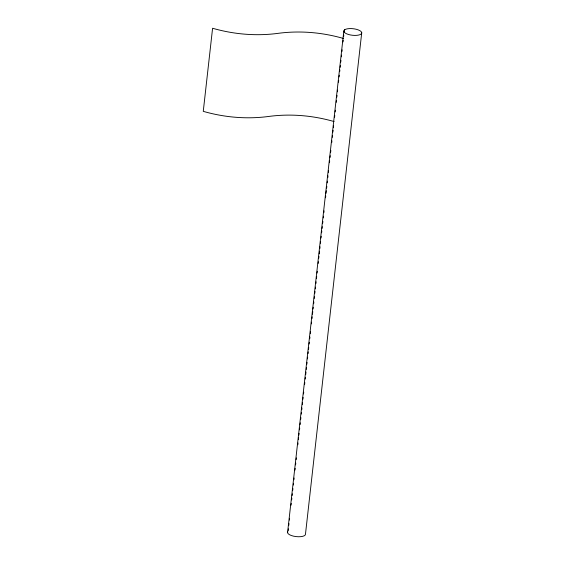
<?xml version="1.0" encoding="UTF-8"?>
<svg xmlns="http://www.w3.org/2000/svg" width="565" height="565" viewBox="0 0 565 565"><rect width="100%" height="100%" fill="white"/><g stroke="black" fill="none" stroke-linecap="round" stroke-linejoin="round"><path stroke-width="0.85" d="M287.564 532.661L343.803 31.315M288.214 530.563L288.411 528.812M288.807 525.309L288.998 523.557M289.393 520.054L289.591 518.303M291.06 505.166L291.257 503.415M291.653 499.912L291.851 498.161M292.14 495.533L292.338 493.782M292.734 490.279L292.931 488.527M293.32 485.024L293.518 483.273M293.913 479.77L294.111 478.011M294.994 470.129L295.191 468.378M295.58 464.875L295.778 463.123M296.173 459.62L296.371 457.869M297.84 444.733L298.038 442.981M298.433 439.478L298.631 437.727M298.92 435.099L299.118 433.348M299.514 429.845L299.711 428.093M300.1 424.59L300.298 422.839M300.693 419.336L300.884 417.584M301.279 414.081L301.477 412.33M301.774 409.703L301.964 407.951M302.36 404.448L302.558 402.697M302.953 399.194L303.144 397.442M303.539 393.939L303.737 392.188M304.62 384.299L304.818 382.547M305.213 379.044L305.404 377.293M305.7 374.666L305.997 372.038M306.294 369.411L306.484 367.66M306.88 364.157L307.078 362.405M307.466 358.902L307.664 357.151M308.059 353.648L308.257 351.896M308.547 349.269L308.744 347.517M309.14 344.014L309.338 342.263M309.726 338.76L309.924 337.008M310.319 333.505L310.517 331.754M311.4 323.872L311.598 322.121M311.986 318.618L312.184 316.866M312.48 314.239L312.777 311.612M313.067 308.984L313.264 307.233M313.66 303.73L313.858 301.971M314.246 298.468L314.444 296.717M314.839 293.214L315.037 291.462M315.327 288.835L315.524 287.084M315.92 283.581L316.118 281.829M316.506 278.326L316.704 276.575M317.099 273.072L317.29 271.32M318.18 263.438L318.37 261.687M318.766 258.184L318.964 256.432M319.26 253.805L319.55 251.178M319.846 248.551L320.044 246.799M320.44 243.296L320.63 241.545M321.026 238.042L321.224 236.29M321.612 232.787L321.81 231.036M322.106 228.408L322.304 226.657M322.693 223.154L322.89 221.402M323.286 217.899L323.484 216.148M323.872 212.638L324.07 210.886M325.546 197.75L325.744 195.999M326.033 193.371L326.33 190.744M326.627 188.117L326.824 186.365M327.213 182.862L327.41 181.111M327.806 177.608L328.004 175.856M328.392 172.353L328.59 170.602M329.473 162.72L329.67 160.969M330.066 157.466L330.264 155.714M330.652 152.211L330.85 150.459M331.733 142.578L331.93 140.826M332.326 137.323L332.517 135.572M332.912 132.069L333.11 130.317M333.406 127.69L333.597 125.931M334.579 117.181L334.777 115.43M335.172 111.934L335.37 110.182M336.253 102.314L336.443 100.563M336.839 97.06L337.037 95.316M337.425 91.812L337.623 90.068M338.506 82.193L338.703 80.442M339.099 76.946L339.29 75.194M339.685 71.698L339.883 69.947M340.172 67.32L340.37 65.575M340.766 62.072L340.963 60.321M341.352 56.825L341.55 55.073M341.938 51.577L342.136 49.826M343.019 41.951L343.216 40.207M343.598 36.782L343.788 35.115M344.163 31.774L344.353 30.1M361.734 32.664L305.495 534.003A9.033 3.298 6.4 0 1 295.891 536.573A9.033 3.298 6.4 0 1 287.733 531.813M334.092 121.553A163.37 147.26 41.7 0 0 268.679 116.454A163.37 147.26 41.7 0 1 203.266 111.347L212.588 28.25A163.37 147.26 41.7 0 0 278.001 33.356A163.37 147.26 41.7 0 1 343.414 38.455M344.735 29.726L343.965 30.475A9.033 3.298 6.4 0 0 354.848 35.418A9.033 3.298 6.4 0 0 359.806 30.616A9.033 3.298 6.4 0 0 344.735 29.726"/></g></svg>
